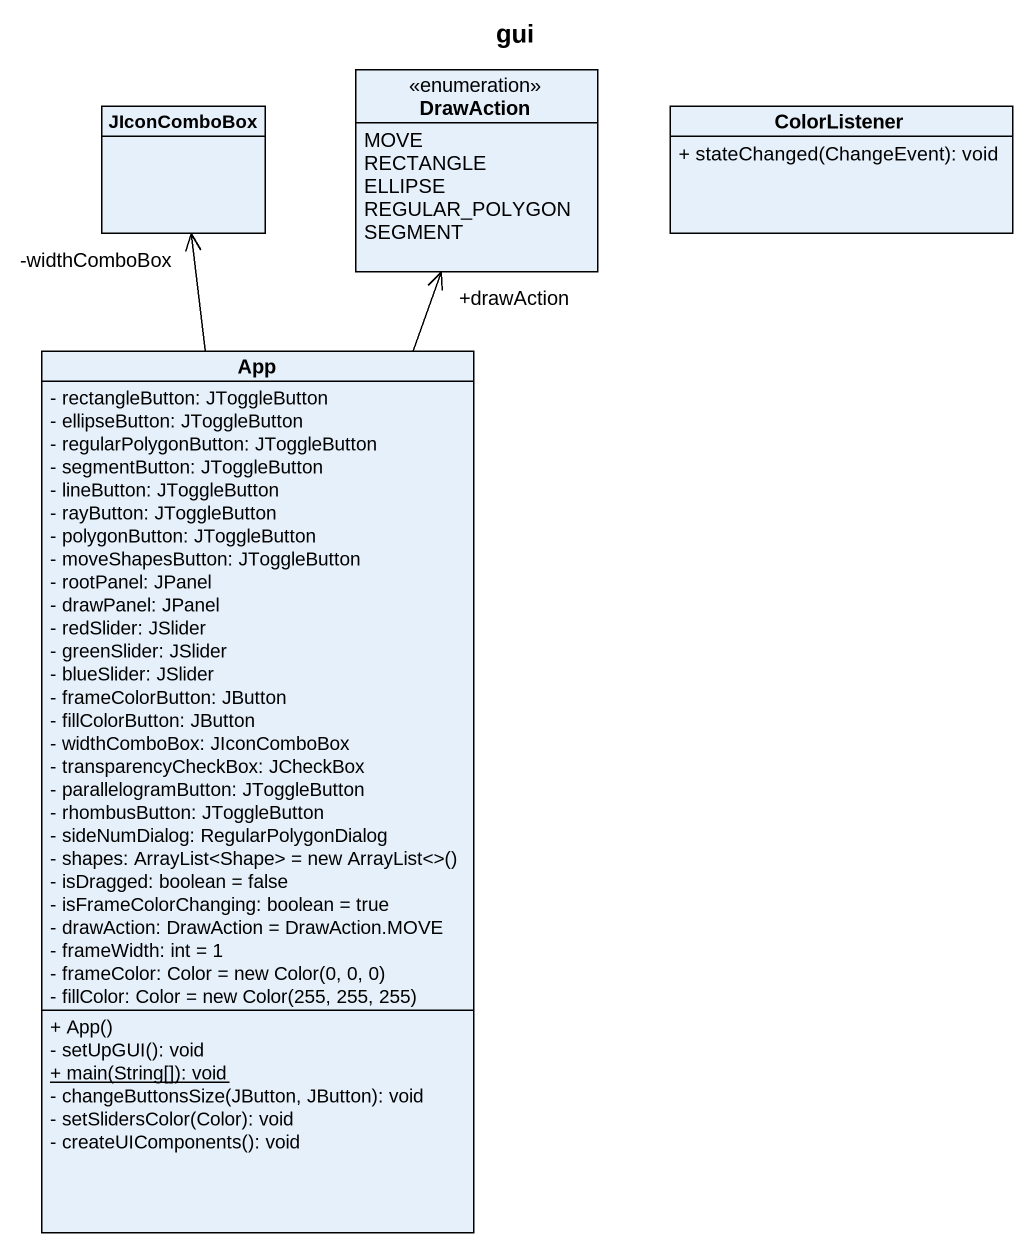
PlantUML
@startuml
title gui
hide circle
hide empty members
skinparam classAttributeIconSize 0
class JIconComboBox
enum DrawAction {
  MOVE
  RECTANGLE
  ELLIPSE
  REGULAR_POLYGON
  SEGMENT
}
class ColorListener {
  + stateChanged(ChangeEvent): void
}
class App {
  - rectangleButton: JToggleButton
  - ellipseButton: JToggleButton
  - regularPolygonButton: JToggleButton
  - segmentButton: JToggleButton
  - lineButton: JToggleButton
  - rayButton: JToggleButton
  - polygonButton: JToggleButton
  - moveShapesButton: JToggleButton
  - rootPanel: JPanel
  - drawPanel: JPanel
  - redSlider: JSlider
  - greenSlider: JSlider
  - blueSlider: JSlider
  - frameColorButton: JButton
  - fillColorButton: JButton
  - widthComboBox: JIconComboBox
  - transparencyCheckBox: JCheckBox
  - parallelogramButton: JToggleButton
  - rhombusButton: JToggleButton
  - sideNumDialog: RegularPolygonDialog
  {field} - shapes: ArrayList<Shape> = new ArrayList<>()
  - isDragged: boolean = false
  - isFrameColorChanging: boolean = true
  - drawAction: DrawAction = DrawAction.MOVE
  - frameWidth: int = 1
  {field} - frameColor: Color = new Color(0, 0, 0)
  {field} - fillColor: Color = new Color(255, 255, 255)
  + App()
  - setUpGUI(): void
  {static} + main(String[]): void
  - changeButtonsSize(JButton, JButton): void
  - setSlidersColor(Color): void
  - createUIComponents(): void
}
App -up-> "-widthComboBox" JIconComboBox
App -up-> "+drawAction" DrawAction
@enduml
